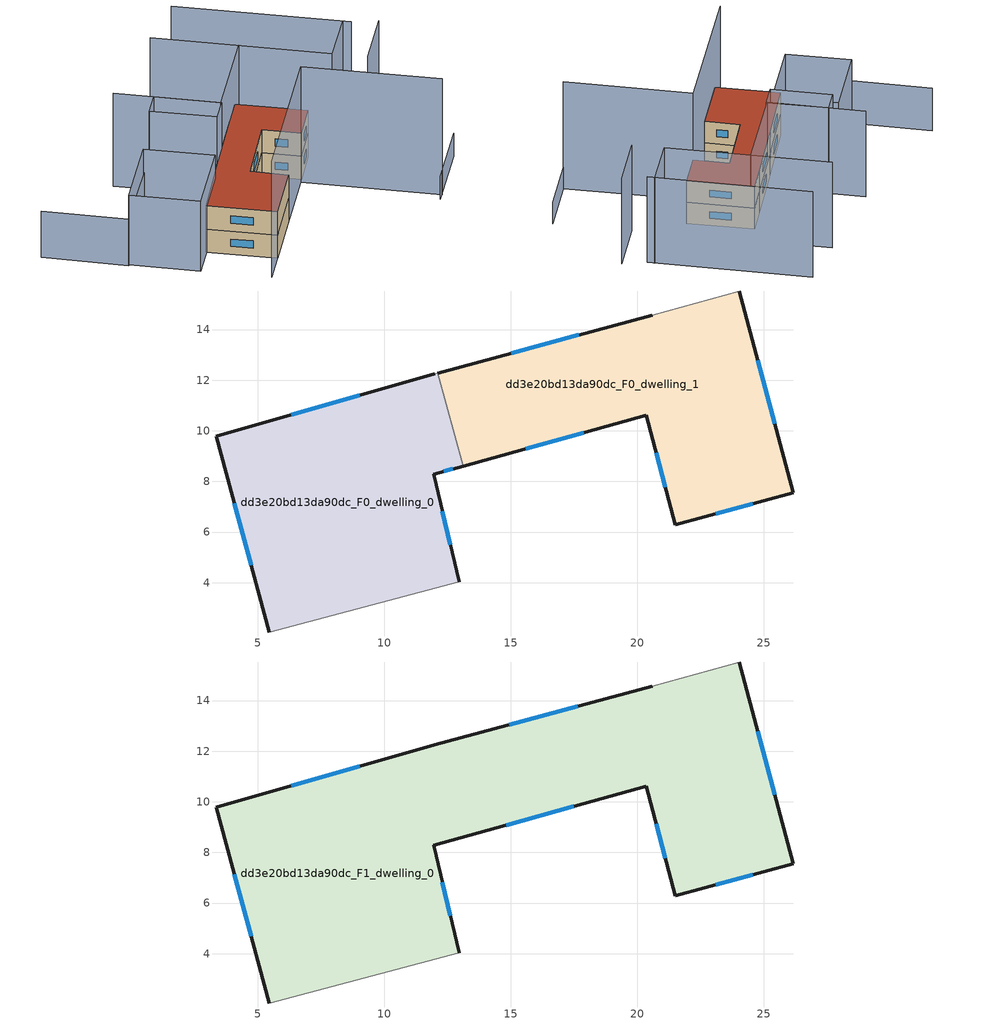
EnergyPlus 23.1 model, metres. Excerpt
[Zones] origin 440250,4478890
dd3e20bd13da90dc_F0_dwelling_0
 floor ground (EU_floor_Construction): 12.12,12.28 13.11,8.61 11.95,8.28 12.96,4.04 5.46,2.05 3.37,9.78 11.99,12.24 z0
 wall outside (EU_wall_Construction): 12.96,4.04 11.95,8.28 13.11,8.61 / 11.99,12.24 3.37,9.78 5.46,2.05 z0:3
 wall adiabatic (EU_wall_Construction): 5.46,2.05 12.96,4.04 / 12.12,12.28 11.99,12.24 z0:3
 wall to dd3e20bd13da90dc_F0_dwelling_1 (EU_wall_Construction): 13.12,8.61 12.12,12.28 z0:3
 window (EU_Window_Construction): 12.35,8.39 12.72,8.49 / 12.61,5.49 12.3,6.83 / 4.09,7.13 4.74,4.7 / 9.04,11.4 6.32,10.62 z1.03:1.97
dd3e20bd13da90dc_F0_dwelling_1
 floor ground (EU_floor_Construction): 24.03,15.52 26.16,7.56 21.5,6.3 20.36,10.62 13.11,8.61 12.12,12.28 20.59,14.57 z0
 wall outside (EU_wall_Construction): 13.11,8.61 20.36,10.62 21.5,6.3 26.16,7.56 24.03,15.52 / 20.59,14.57 12.12,12.28 z0:3
 wall adiabatic (EU_wall_Construction): 24.03,15.52 20.59,14.57 z0:3
 window (EU_Window_Construction): 23.09,6.73 24.56,7.13 / 20.75,9.14 21.11,7.78 / 15.6,9.3 17.88,9.93 / 17.69,13.79 15.02,13.06 / 25.43,10.28 24.76,12.8 z1.03:1.97
dd3e20bd13da90dc_F1_dwelling_0
 floor to dd3e20bd13da90dc_F0_dwelling_0 (EU_floor_Construction): 12.12,12.28 13.11,8.61 11.95,8.28 12.96,4.04 5.46,2.05 3.37,9.78 11.99,12.24 z3
 floor to dd3e20bd13da90dc_F0_dwelling_1 (EU_floor_Construction): 24.03,15.52 26.16,7.56 21.5,6.3 20.36,10.62 13.11,8.61 12.12,12.28 20.59,14.57 z3
 wall outside (EU_wall_Construction): 12.96,4.04 11.95,8.28 20.36,10.62 21.5,6.3 26.16,7.56 24.03,15.52 / 20.59,14.57 11.99,12.24 3.37,9.78 5.46,2.05 z3:6
 wall adiabatic (EU_wall_Construction): 5.46,2.05 12.96,4.04 / 24.03,15.52 20.59,14.57 z3:6
 window (EU_Window_Construction): 25.43,10.28 24.76,12.8 / 23.09,6.73 24.56,7.13 / 20.75,9.14 21.11,7.78 / 14.83,9.08 17.48,9.82 / 12.61,5.49 12.3,6.83 / 4.09,7.13 4.74,4.7 / 9.04,11.4 6.32,10.62 / 17.65,13.78 14.94,13.04 z4.03:4.97
 roof outside (EU_roof_Construction): 26.16,7.56 24.03,15.52 20.59,14.57 11.99,12.24 3.37,9.78 5.46,2.05 12.96,4.04 11.95,8.28 20.36,10.62 21.5,6.3 z6
shading: 23.9,-9.3 32.66,-7.02 z0:3; 30.23,2.25 37.53,4.16 / 36.04,6.82 31.06,26.22 / 35.82,7.7 29.14,5.99 / 29.14,5.99 24.1,25.65 / 26.59,16.12 14.86,13.09 / 14.86,13.09 11.87,24.66 / 11.99,12.24 10.05,19.54 / 10.05,19.54 12.99,20.32 / 12.99,20.32 14.93,13.03 / 14.93,13.03 11.99,12.24 z0:12; 1.61,1.09 20.9,6.14 / 20.9,6.14 24.89,-9.08 z0:15; -0.4,8.7 -2.42,16.45 / -2.42,16.45 7.01,18.92 / 7.01,18.92 9.04,11.17 / 9.04,11.17 -0.4,8.7 z0:9; 13,20.27 -2.57,16.42 / -2.57,16.42 -4.91,25.89 z0:6
[Building]
EU S2 Campaign: North Axis=0; Terrain=City; Solar Distribution=FullExterior
[Site:Location]
Madrid: Latitude=40.5; Longitude=-3.5; Time Zone=1; Elevation=609
[SizingPeriod:WeatherFileDays]
AnnualSizingPeriod: Begin Month=1; Begin Day of Month=1; End Month=12; End Day of Month=31; Day of Week for Start Day=Monday; Use Weather File Daylight Saving Period=No; Use Weather File Rain and Snow Indicators=No
[MATERIAL]
EU_InternalMass_Material: Roughness=MediumRough; Thickness=0.1; Conductivity=1; Density=1800; Specific Heat=900; Thermal Absorptance=0.9; Solar Absorptance=0.7; Visible Absorptance=0.7
[MATERIAL:NOMASS] Roughness=MediumRough; Thermal Absorptance=0.9; Solar Absorptance=0.7; Visible Absorptance=0.7
Name | Thermal Resistance
EU_wall_NoMass | 0.417311
EU_roof_NoMass | 0.356888
EU_floor_NoMass | 1.25
[WINDOWMATERIAL:SIMPLEGLAZINGSYSTEM]
EU_Window_SimpleGlazing: UFactor=3.792; Solar Heat Gain Coefficient=0.85; Visible Transmittance=0.85
[CONSTRUCTION]
EU_wall_Construction: EU_wall_NoMass
EU_roof_Construction: EU_roof_NoMass
EU_floor_Construction: EU_floor_NoMass
EU_InternalMass_Construction: EU_InternalMass_Material
EU_Window_Construction: EU_Window_SimpleGlazing
[ZONE] Type=1; Multiplier=1; Ceiling Height=autocalculate; Floor Area=autocalculate; Part of Total Floor Area=Yes
Name | Volume
dd3e20bd13da90dc_F0_dwelling_0; dd3e20bd13da90dc_F0_dwelling_1 | 204.244
dd3e20bd13da90dc_F1_dwelling_0 | 408.486
[INTERNALMASS] Construction=EU_InternalMass_Construction
Name | Zone or ZoneList | Surface Area
dd3e20bd13da90dc_F0_dwelling_0_EU_InternalMass | dd3e20bd13da90dc_F0_dwelling_0 | 68.0813
dd3e20bd13da90dc_F0_dwelling_1_EU_InternalMass | dd3e20bd13da90dc_F0_dwelling_1 | 68.0813
dd3e20bd13da90dc_F1_dwelling_0_EU_InternalMass | dd3e20bd13da90dc_F1_dwelling_0 | 136.162
[OTHEREQUIPMENT] Fuel Type=Electricity; Design Level Calculation Method=Watts/Area; Power per Zone Floor Area=1; Fraction Latent=0; Fraction Radiant=0; Fraction Lost=0; Carbon Dioxide Generation Rate=0; EndUse Subcategory=EU_Step8_InternalGains
Name | Zone or ZoneList or Space or SpaceList | Schedule
EU_Step8_InternalGain_dd3e20bd13da90dc_F0_dwelling_0_f000 | dd3e20bd13da90dc_F0_dwelling_0 | EU_Step8_GainSchedule_dd3e20bd13da90dc_F0_dwelling_0_f000
EU_Step8_InternalGain_dd3e20bd13da90dc_F0_dwelling_1_f000 | dd3e20bd13da90dc_F0_dwelling_1 | EU_Step8_GainSchedule_dd3e20bd13da90dc_F0_dwelling_1_f000
EU_Step8_InternalGain_dd3e20bd13da90dc_F1_dwelling_0_f000 | dd3e20bd13da90dc_F1_dwelling_0 | EU_Step8_GainSchedule_dd3e20bd13da90dc_F1_dwelling_0_f000
[ZONEVENTILATION:DESIGNFLOWRATE] Schedule=EU_AlwaysOn; Design Flow Rate Calculation Method=AirChanges/Hour; Air Changes per Hour=0.64; Ventilation Type=Natural; Fan Pressure Rise=0; Fan Total Efficiency=1; Constant Term Coefficient=1; Temperature Term Coefficient=0; Velocity Term Coefficient=0; Velocity Squared Term Coefficient=0; Minimum Indoor Temperature=-100; Maximum Indoor Temperature=100; Delta Temperature=-100; Minimum Outdoor Temperature=-100; Maximum Outdoor Temperature=100; Maximum Wind Speed=40
Name | Zone or ZoneList or Space or SpaceList
EU_ConstantAir_dd3e20bd13da90dc_F0_dwelling_0 | dd3e20bd13da90dc_F0_dwelling_0
EU_ConstantAir_dd3e20bd13da90dc_F0_dwelling_1 | dd3e20bd13da90dc_F0_dwelling_1
EU_ConstantAir_dd3e20bd13da90dc_F1_dwelling_0 | dd3e20bd13da90dc_F1_dwelling_0
[HVACTEMPLATE:THERMOSTAT] Constant Heating Setpoint=20; Constant Cooling Setpoint=50
EU_HeatOnly_dd3e20bd13da90dc_F0_dwelling_0; EU_HeatOnly_dd3e20bd13da90dc_F0_dwelling_1; EU_HeatOnly_dd3e20bd13da90dc_F1_dwelling_0
[HVACTEMPLATE:ZONE:IDEALLOADSAIRSYSTEM] System Availability Schedule=EU_AlwaysOn; Maximum Heating Supply Air Temperature=50; Minimum Cooling Supply Air Temperature=13; Maximum Heating Supply Air Humidity Ratio=0.0156; Minimum Cooling Supply Air Humidity Ratio=0.0077; Heating Limit=NoLimit; Cooling Limit=NoLimit; Heating Availability Schedule=EU_AlwaysOn; Cooling Availability Schedule=EU_CoolingOff; Dehumidification Control Type=ConstantSensibleHeatRatio; Cooling Sensible Heat Ratio=0.7; Dehumidification Setpoint=60; Humidification Control Type=None; Humidification Setpoint=30; Outdoor Air Method=None; Outdoor Air Flow Rate per Person=0.00944; Outdoor Air Flow Rate per Zone Floor Area=0; Outdoor Air Flow Rate per Zone=0; Demand Controlled Ventilation Type=None; Outdoor Air Economizer Type=NoEconomizer; Heat Recovery Type=None; Sensible Heat Recovery Effectiveness=0.7; Latent Heat Recovery Effectiveness=0.65
Name | Template Thermostat
dd3e20bd13da90dc_F0_dwelling_0 | EU_HeatOnly_dd3e20bd13da90dc_F0_dwelling_0
dd3e20bd13da90dc_F0_dwelling_1 | EU_HeatOnly_dd3e20bd13da90dc_F0_dwelling_1
dd3e20bd13da90dc_F1_dwelling_0 | EU_HeatOnly_dd3e20bd13da90dc_F1_dwelling_0
[SIZING:ZONE] Zone Cooling Design Supply Air Temperature Input Method=SupplyAirTemperature; Zone Cooling Design Supply Air Temperature=13; Zone Heating Design Supply Air Temperature Input Method=SupplyAirTemperature; Zone Heating Design Supply Air Temperature=50; Zone Cooling Design Supply Air Humidity Ratio=0.008; Zone Heating Design Supply Air Humidity Ratio=0.008; Cooling Design Air Flow Method=DesignDay; Cooling Design Air Flow Rate=0; Cooling Minimum Air Flow per Zone Floor Area=0.000762; Cooling Minimum Air Flow=0; Cooling Minimum Air Flow Fraction=0.2; Heating Design Air Flow Method=DesignDay; Heating Design Air Flow Rate=0; Heating Maximum Air Flow per Zone Floor Area=0.002032; Heating Maximum Air Flow=0.141576; Heating Maximum Air Flow Fraction=0.3; Account for Dedicated Outdoor Air System=No; Dedicated Outdoor Air System Control Strategy=NeutralSupplyAir; Dedicated Outdoor Air Low Setpoint Temperature for Design=autosize; Dedicated Outdoor Air High Setpoint Temperature for Design=autosize; Zone Load Sizing Method=Sensible Load Only No Latent Load; Zone Latent Cooling Design Supply Air Humidity Ratio Input Method=HumidityRatioDifference; Zone Cooling Design Supply Air Humidity Ratio Difference=0.005; Zone Latent Heating Design Supply Air Humidity Ratio Input Method=HumidityRatioDifference; Zone Humidification Design Supply Air Humidity Ratio Difference=0.005
dd3e20bd13da90dc_F0_dwelling_0; dd3e20bd13da90dc_F0_dwelling_1; dd3e20bd13da90dc_F1_dwelling_0
[SCHEDULE:CONSTANT]
Name | Hourly Value
EU_AlwaysOn | 1
EU_CoolingOff | 0
[SCHEDULE:FILE] Column Number=1; Rows to Skip at Top=0; Number of Hours of Data=8760; Column Separator=Comma; Interpolate to Timestep=No; Minutes per Item=60; Adjust Schedule for Daylight Savings=Yes
Name | File
EU_Step8_GainSchedule_dd3e20bd13da90dc_F0_dwelling_0_f000 | ../../schedules/dd3e20bd13da90dc/dd3e20bd13da90dc_F0_dwelling_0_f000_gain.csv
EU_Step8_GainSchedule_dd3e20bd13da90dc_F0_dwelling_1_f000 | ../../schedules/dd3e20bd13da90dc/dd3e20bd13da90dc_F0_dwelling_1_f000_gain.csv
EU_Step8_GainSchedule_dd3e20bd13da90dc_F1_dwelling_0_f000 | ../../schedules/dd3e20bd13da90dc/dd3e20bd13da90dc_F1_dwelling_0_f000_gain.csv
